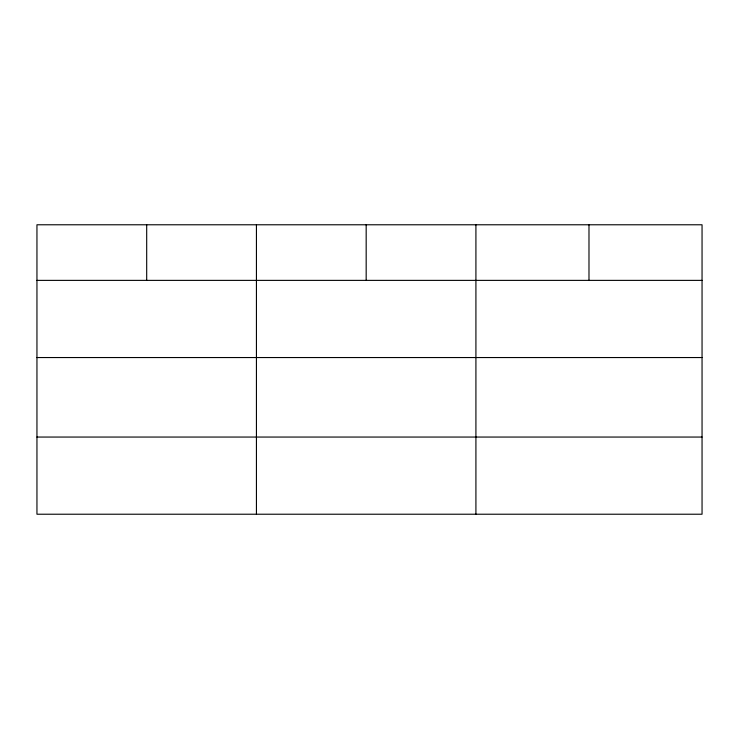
<?xml version="1.0" encoding="UTF-8"?>
<svg xmlns="http://www.w3.org/2000/svg" width="739" height="739" viewBox="0 0 739 739"><rect width="100%" height="100%" fill="white"/><g stroke="black" fill="none" stroke-linecap="round" stroke-linejoin="round"><path stroke-width="1.11" d="M702.05 357.547L702.05 224.776L36.95 224.776L36.95 514.224L702.05 514.224L702.05 357.547L36.95 357.547M36.95 280.377L702.05 280.377M36.95 437.054L702.05 437.054M588.983 224.776L588.983 280.377M475.916 224.776L475.916 514.224M366.174 224.776L366.174 280.377M256.433 224.776L256.433 514.224M146.691 224.776L146.691 280.377"/></g></svg>
